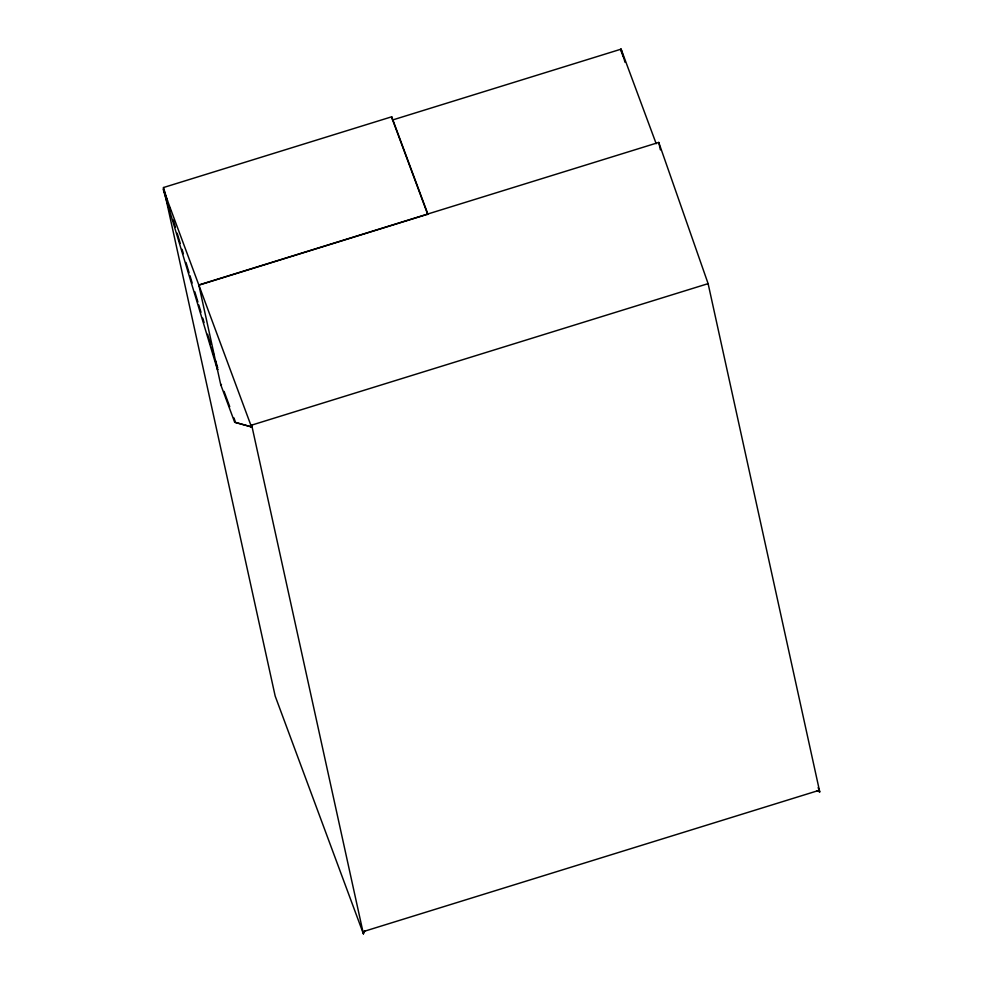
<?xml version="1.0" encoding="UTF-8"?>
<svg xmlns="http://www.w3.org/2000/svg" width="983" height="983" viewBox="0 0 983 983"><rect width="100%" height="100%" fill="white"/><g stroke="black" fill="none" stroke-linecap="round" stroke-linejoin="round"><path stroke-width="1.47" d="M198.873 285.168L427.9 214.171L391.713 116.793L163.497 187.532L275.179 696.075L363.403 933.85L364.718 931.085M218.029 369.461L217.427 369.645L163.645 190.935L163.497 187.532M163.645 190.935L164.407 190.702L167.491 200.962M656.189 143.715L621.096 49.15L392.622 119.963L427.752 214.515M816.91 790.774L819.748 791.905L708.116 283.645L658.757 142.424L198.836 284.972L220.733 384.685L234.667 422.248L252.115 427.077L234.667 422.248M220.733 384.685L221.494 384.451M251.353 427.31L250.923 425.356L708.116 283.645M819.38 790.234L362.936 931.712L364.3 932.425M818.151 787.616L819.748 791.905M163.252 189.166L250.923 425.356M224.075 391.406L229.752 406.704M233.88 417.836L235.428 422.014M621.096 49.15L625.065 62.334M623.05 56.547L620.851 49.224L621.502 52.222M169.26 206.811L170.575 211.21M173.217 219.995L175.429 227.319M177.186 233.18L180.27 243.44M182.039 249.301L183.366 253.688M186.008 262.473L189.092 272.733M189.977 275.658L192.177 282.981M194.818 291.779L197.915 302.027M198.787 304.951L200.999 312.275M202.756 318.136L204.083 322.535M207.61 334.257L210.694 344.505M211.578 347.429L213.778 354.752M215.547 360.614L217.747 367.937M658.757 142.424L660.392 149.858M391.713 116.793L392.377 119.791M251.685 425.123L363.403 933.85"/></g></svg>
